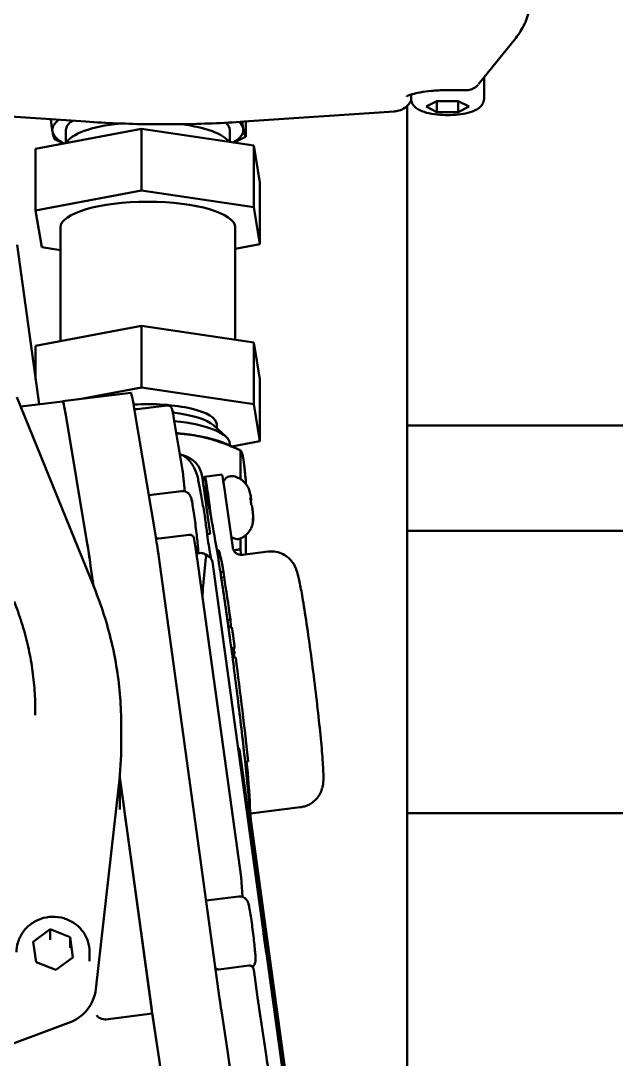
# Model space of a CAD drawing. Header units: inches. Extents: x 11 to 1621, y 11 to 1332.
# Drawn here: x 767.171 to 769.898, y 367.962 to 372.721 of the extents above; entities that cross this region are included whole.
import ezdxf

# ---------------------------------------------------------------- set-up
doc = ezdxf.new("R2010")
doc.units = ezdxf.units.IN
doc.header["$LTSCALE"] = 48
doc.header["$MEASUREMENT"] = 0
doc.layers.add('Visible (ANSI)', color=7, linetype='Continuous', lineweight=50)

msp = doc.modelspace()

# ---------------------------------------------------------------- linework, layer by layer
at = {"layer": 'Visible (ANSI)'}
for p, q in [((769.437419, 372.642251), (769.267752, 372.429999)), ((769.292661, 372.46116), (769.292661, 372.365701)), ((768.958016, 372.382902), (768.958016, 372.365701)), ((769.212614, 372.403465), (769.125338, 372.403465)), ((768.939929, 365.465099), (768.939929, 372.331054)), ((769.026913, 372.328051), (769.076126, 372.352972)), ((769.076126, 372.30313), (769.026913, 372.328051)), ((769.076126, 372.352972), (769.174551, 372.352972)), ((769.076126, 372.352972), (769.076126, 372.30313)), ((769.174551, 372.352972), (769.223764, 372.328051)), ((769.174551, 372.30313), (769.174551, 372.352972)), ((769.223764, 372.328051), (769.174551, 372.30313)), ((767.468887, 372.258895), (766.897063, 372.297968)), ((768.880608, 372.305892), (768.192813, 372.258895)), ((769.174551, 372.30313), (769.076126, 372.30313)), ((767.723748, 372.226476), (767.238706, 372.134918)), ((768.237471, 372.149442), (767.723748, 372.226476)), ((767.723748, 372.226476), (767.723748, 371.94341)), ((768.201937, 372.190419), (768.201937, 372.259518)), ((767.377429, 372.220456), (767.377429, 372.161104)), ((768.127429, 372.220456), (768.127429, 372.165943)), ((767.238706, 372.134918), (767.238706, 371.851852)), ((767.367434, 372.159217), (767.32758, 372.177883)), ((768.145879, 372.163177), (768.162516, 372.170969)), ((768.266152, 371.98085), (768.237471, 372.149442)), ((768.237471, 372.149442), (768.237471, 371.866376)), ((767.238706, 371.851852), (767.723748, 371.94341)), ((767.723748, 371.94341), (768.237471, 371.866376)), ((768.266152, 371.98085), (768.266152, 371.697783)), ((767.267387, 371.683259), (767.238706, 371.851852)), ((768.237471, 371.866376), (768.266152, 371.697783)), ((767.352429, 371.774818), (767.352429, 371.253633)), ((768.152429, 371.774818), (768.152429, 371.259443)), ((767.254265, 370.963476), (767.153721, 371.693809)), ((767.352429, 371.670507), (767.267387, 371.683259)), ((768.266152, 371.697783), (768.152429, 371.676317)), ((767.723748, 371.323725), (767.238706, 371.232166)), ((768.237471, 371.24669), (767.723748, 371.323725)), ((767.723748, 371.040658), (767.723748, 371.323725)), ((767.238706, 371.076491), (767.238706, 371.232166)), ((768.266152, 371.078098), (768.237471, 371.24669)), ((768.237471, 370.963624), (768.237471, 371.24669)), ((767.439735, 370.987047), (767.723748, 371.040658)), ((767.723748, 371.040658), (768.237471, 370.963624)), ((768.266152, 370.795032), (768.266152, 371.078098)), ((767.152941, 370.996969), (767.507792, 370.120764)), ((767.674592, 371.016616), (767.362326, 370.977301)), ((767.170763, 370.952963), (767.362321, 370.97708)), ((767.688683, 370.95404), (767.78728, 370.365356)), ((767.840561, 370.958149), (767.703945, 370.940949)), ((768.237471, 370.963624), (768.266152, 370.795032)), ((767.475208, 370.32463), (767.376412, 370.914504)), ((767.376417, 370.914725), (767.475014, 370.326042)), ((767.911484, 370.661586), (767.870654, 370.905367)), ((768.052775, 370.867749), (768.109473, 370.816124)), ((768.067879, 370.853996), (768.067879, 370.872066)), ((781.252429, 370.867092), (768.939929, 370.867092)), ((768.123554, 370.777229), (768.177279, 370.752066)), ((768.127429, 370.775414), (768.127429, 370.782604)), ((768.266152, 370.795032), (768.137424, 370.770733)), ((768.176841, 370.752239), (768.176841, 370.620691)), ((767.922417, 370.564066), (767.914748, 370.636951)), ((768.000893, 370.634883), (768.037266, 370.370674)), ((768.090817, 370.641684), (768.01275, 370.631855)), ((767.756962, 370.546369), (767.906776, 370.565231)), ((768.201937, 370.604721), (768.201937, 370.597644)), ((767.961987, 370.524643), (767.961988, 370.524641)), ((767.966325, 370.522118), (767.966326, 370.522113)), ((767.967771, 370.521213), (767.96777, 370.521218)), ((768.018831, 370.556725), (768.02227, 370.531744)), ((768.032421, 370.521651), (768.044802, 370.431722)), ((768.110488, 370.53148), (768.141362, 370.307212)), ((768.225371, 370.522292), (768.22383, 370.520592)), ((768.223995, 370.520774), (768.225371, 370.510781)), ((768.225371, 370.53013), (768.225371, 370.522292)), ((767.998506, 370.491294), (767.998508, 370.491282)), ((768.225371, 370.510781), (768.224963, 370.510517)), ((768.225371, 370.510781), (768.225371, 370.505743)), ((768.013465, 370.451223), (768.013465, 370.451224)), ((768.037266, 370.370674), (768.024006, 370.369004)), ((781.252429, 370.384129), (768.939929, 370.384129)), ((767.941665, 370.365274), (767.805048, 370.348074)), ((767.969251, 370.316684), (767.964712, 370.34378)), ((768.176841, 370.348424), (768.176841, 370.299096)), ((768.201937, 370.364626), (768.201937, 370.275708)), ((767.989045, 370.281787), (767.974953, 370.280013)), ((768.0775, 370.294674), (768.069129, 370.29362)), ((768.303338, 370.288474), (768.186238, 370.273731)), ((767.802696, 370.262626), (768.081147, 368.24)), ((768.179215, 368.796993), (767.97833, 370.256191)), ((768.042946, 370.25011), (768.042946, 370.250111)), ((768.048261, 370.241332), (768.27919, 368.563903)), ((767.49043, 370.223311), (767.502876, 370.132902)), ((767.502876, 370.132902), (767.490624, 370.2219)), ((768.085075, 370.193421), (768.099633, 370.195254)), ((768.101643, 370.171007), (768.099633, 370.195254)), ((768.088761, 370.169385), (768.101643, 370.171007)), ((768.117127, 369.974821), (768.131007, 369.976569)), ((768.121519, 369.943268), (768.13226, 369.944621)), ((768.136448, 369.942848), (768.121831, 369.941008)), ((768.13226, 369.944621), (768.131007, 369.976569)), ((768.149334, 369.846992), (768.134852, 369.845169)), ((768.149155, 369.845518), (768.135043, 369.843741)), ((768.148791, 369.829041), (768.137194, 369.827581)), ((768.149852, 369.821288), (768.138223, 369.819823)), ((768.149651, 369.819912), (768.138398, 369.818496)), ((768.154805, 369.803703), (768.140586, 369.801913)), ((768.148791, 369.829041), (768.149852, 369.821288)), ((767.236766, 369.561992), (767.236766, 369.53897)), ((767.630467, 369.492928), (767.630467, 369.40372)), ((768.173944, 369.372226), (768.507972, 366.945895)), ((768.198237, 369.324485), (768.211947, 369.326211)), ((767.622857, 369.243206), (767.62077, 369.224745)), ((767.623998, 369.106821), (767.623998, 369.257467)), ((767.623998, 369.253095), (767.768881, 368.200686)), ((767.64183, 369.123562), (767.623998, 369.253095)), ((767.514353, 368.283373), (767.619973, 369.217551)), ((767.623998, 369.106805), (767.623998, 369.106821)), ((767.649117, 369.070633), (767.64183, 369.123562)), ((768.450874, 369.116623), (768.222183, 369.087831)), ((784.752429, 369.090034), (768.939929, 369.090034)), ((767.65609, 369.01998), (767.649117, 369.070633)), ((768.225703, 369.048395), (768.559421, 366.624314)), ((767.77294, 368.1712), (767.65609, 369.01998)), ((768.186153, 368.705892), (768.181841, 368.773272)), ((768.01937, 368.688741), (768.168856, 368.707561)), ((767.227711, 368.500778), (767.305797, 368.558078)), ((767.305797, 368.558078), (767.39673, 368.522058)), ((767.305797, 368.558078), (767.305797, 368.509157)), ((767.39673, 368.522058), (767.409577, 368.428739)), ((767.39673, 368.522058), (767.39673, 368.473137)), ((767.240558, 368.407459), (767.227711, 368.500778)), ((767.409577, 368.428739), (767.331491, 368.371439)), ((767.485967, 368.411011), (767.485967, 368.453248)), ((768.295155, 368.447937), (768.295155, 368.447938)), ((768.295269, 368.447105), (768.376446, 367.857447)), ((767.331491, 368.371439), (767.240558, 368.407459)), ((768.214882, 368.39116), (768.078265, 368.37396)), ((768.256781, 368.233565), (768.239301, 368.360538)), ((768.089127, 368.184387), (768.116602, 368.001305)), ((767.559525, 368.144331), (767.77294, 368.1712)), ((767.804336, 367.96199), (767.77294, 368.1712)), ((767.776861, 368.145072), (767.804336, 367.96199)), ((768.295527, 367.971934), (768.268052, 368.155016)), ((766.44833, 367.779415), (767.389734, 368.128064)), ((767.389736, 368.128065), (766.473496, 367.788719))]:
    msp.add_line(p, q, dxfattribs=at)
for centre, major_axis, ratio, start_param, end_param in [((767.752429, 372.220456), (-0.4375, 0), 0.2923717, 5.90794783, 6.33288235), ((767.752429, 372.220456), (-0.375, 0), 0.2923717, 5.88345371, 6.28318531), ((767.752429, 372.147346), (-0.375, 0), 0.2923717, 5.05631678, 6.15175733), ((767.752429, 372.147346), (0.375, 0), 0.2923717, 0.17874197, 1.14563047), ((767.752429, 372.220456), (0.375, 0), 0.2923717, 0, 0.30986419), ((767.752429, 372.220456), (0.4375, 0), 0.2923717, 5.82124794, 6.33288235), ((767.752429, 372.220456), (0.4375, 0), 0.2923717, 0.04969704, 0.29353265), ((767.752429, 372.220456), (-0.4375, 0), 0.2923717, 0.04969704, 0.49812401), ((767.752429, 371.774818), (0.4, 0), 0.2923717, 0, 3.14159265), ((767.704099, 370.782245), (-0.029507, 0.23437), 0.03816217, 5.5303, 6.28318531), ((767.391833, 370.742931), (-0.029507, 0.23437), 0.03816217, 5.5303, 6.32624754), ((767.391828, 370.74271), (-0.029507, 0.23437), 0.03816217, 5.5303, 6.28318531), ((767.752429, 370.872066), (0.31545, 0), 0.2923717, 0, 1.77882341), ((767.752429, 370.839552), (0.31545, 0), 0.2923717, 0.31070576, 1.19894359), ((767.752429, 370.782604), (0.375, 0), 0.2923717, 0, 1.24108935), ((767.752429, 370.709494), (0.4375, 0), 0.2923717, 1.09689459, 1.26769907), ((767.752429, 370.709494), (0.4375, 0), 0.2923717, 0.55805947, 1.09689459), ((767.883793, 370.62014), (0.118112, -0.000333), 0.95718409, 0.13371759, 1.32391141), ((768.032421, 370.475608), (-0.019671, 0.156247), 0.03816217, 5.00670122, 6.64816147), ((768.110488, 370.485437), (-0.019671, 0.156247), 0.03816217, 5.00670122, 6.28318531), ((767.901731, 370.541982), (0.118112, -0.000333), 0.95718409, 0.13371759, 0.48261866), ((767.49043, 370.154247), (0.029507, -0.23437), 0.03816217, 1.86510857, 2.38870734), ((767.490624, 370.152835), (-0.029507, 0.23437), 0.03816217, 5.00670122, 5.5303), ((767.802696, 370.193561), (-0.029507, 0.23437), 0.03816217, 5.00670122, 5.5303), ((768.148402, 369.702031), (-0.075524, 0.599873), 0.03816217, 5.67285751, 6.1228984), ((768.142906, 369.673063), (-0.093439, 0.742173), 0.03816217, 5.12887427, 5.44303353), ((768.142906, 369.673063), (-0.06744, 0.535663), 0.03816217, 5.23285363, 5.2377325), ((768.142906, 369.673063), (0.073768, -0.585926), 0.03816217, 2.04274658, 2.04709), ((768.142717, 369.894801), (-0.006269, 0.048047), 0.03137288, 4.93485282, 6.28304414), ((768.142891, 369.893536), (-0.006271, 0.048366), 0.03096592, 3.41303215, 4.96033375), ((768.142891, 369.893536), (-0.006265, 0.048018), 0.03139061, 3.14145172, 3.38595435), ((768.142906, 369.673063), (-0.06744, 0.535663), 0.03816217, 4.95200191, 4.98402461), ((768.142906, 369.673063), (0.073768, -0.585926), 0.03816217, 1.78950346, 1.81861605), ((768.142906, 369.673063), (-0.093439, 0.742173), 0.03816217, 4.22130306, 4.88452817), ((765.819443, 369.40372), (1.811024, 0), 0.95630476, 6.17548253, 6.28318531), ((768.142906, 369.673063), (-0.06744, 0.535663), 0.03816217, 3.56428862, 4.00033502), ((768.142906, 369.673063), (0.073768, -0.585926), 0.03816217, 0.28490845, 0.93061681), ((767.427147, 369.263439), (0.19685, 0), 0.95630476, 6.17549849, 6.24104711), ((767.318644, 368.303609), (0.19685, 0), 0.95630476, 5.08187518, 6.17548253), ((767.318644, 368.303609), (0.19685, 0), 0.95630476, 5.08189114, 6.17548253), ((768.081147, 368.309064), (0.029507, -0.23437), 0.03816217, 5.00670122, 5.26850061), ((767.768881, 368.26975), (-0.029507, 0.23437), 0.03816217, 1.86510857, 2.12690796), ((767.557641, 368.160604), (-0.039099, 0.004612), 0.41312021, 0.03485209, 1.60564841), ((767.802146, 370.468851), (0.245067, 2.324549), 0.06659652, 3.14172747, 3.15720396), ((768.169803, 367.170121), (-0.196715, 1.562469), 0.03816217, 4.74490183, 5.26850061), ((767.857537, 367.130806), (0.196715, -1.562469), 0.03816217, 1.60330918, 2.12690796)]:
    msp.add_ellipse(centre, major_axis=major_axis, ratio=ratio, start_param=start_param, end_param=end_param, dxfattribs=at)
for points, knots in [([(769.504079, 372.819472), (769.504079, 372.80633), (769.503039, 372.79319), (769.498976, 372.767339), (769.495956, 372.754631), (769.488181, 372.72995), (769.48343, 372.717976), (769.472484, 372.694891), (769.466291, 372.683778), (769.452709, 372.662401), (769.44532, 372.652136), (769.437419, 372.642251)], [1.570796327, 1.570796327, 1.570796327, 1.570796327, 1.616714357, 1.616714357, 1.662632388, 1.662632388, 1.708550419, 1.708550419, 1.754468449, 1.754468449, 1.80038648, 1.80038648, 1.80038648, 1.80038648]), ([(769.265231, 372.427013), (769.259618, 372.420686), (769.253044, 372.415518), (769.237692, 372.407255), (769.228533, 372.404598), (769.217096, 372.403569), (769.214876, 372.403471), (769.212652, 372.403469)], [0.012856851, 0.012856851, 0.012856851, 0.012856851, 0.095704059, 0.095704059, 0.194298164, 0.194298164, 0.217931315, 0.217931315, 0.217931315, 0.217931315]), ([(768.938309, 372.374984), (768.938309, 372.374984), (768.938405, 372.375044), (768.939363, 372.375591), (768.941657, 372.376793), (768.949626, 372.380112), (768.956017, 372.382399), (768.973616, 372.387525), (768.985618, 372.390379), (769.014913, 372.395818), (769.032759, 372.398295), (769.072308, 372.402031), (769.094215, 372.403173), (769.119297, 372.403448), (769.122318, 372.403465), (769.125338, 372.403465)], [5.15097634, 5.15097634, 5.15097634, 5.15097634, 5.18524648, 5.18524648, 5.32439136, 5.32439136, 5.49970306, 5.49970306, 5.7173708, 5.7173708, 5.97072643, 5.97072643, 6.24559343, 6.24559343, 6.28318531, 6.28318531, 6.28318531, 6.28318531]), ([(768.958739, 372.357195), (768.956475, 372.352391), (768.953814, 372.347861), (768.945125, 372.33562), (768.938128, 372.328694), (768.921797, 372.317032), (768.912169, 372.312537), (768.895221, 372.307645), (768.88799, 372.306406), (768.880685, 372.305901)], [0.117692792, 0.117692792, 0.117692792, 0.117692792, 0.162538368, 0.162538368, 0.249090938, 0.249090938, 0.345762568, 0.345762568, 0.41358734, 0.41358734, 0.41358734, 0.41358734]), ([(768.958016, 372.365701), (768.958016, 372.359116), (768.959385, 372.352597), (768.96413, 372.340566), (768.967634, 372.335299), (768.97681, 372.324593), (768.982714, 372.320107), (769.000856, 372.308825), (769.013931, 372.304054), (769.043603, 372.296094), (769.060201, 372.293213), (769.093473, 372.289703), (769.109911, 372.288887), (769.142427, 372.288956), (769.158489, 372.289805), (769.18949, 372.293146), (769.204372, 372.295659), (769.232982, 372.302805), (769.246362, 372.307406), (769.26525, 372.318163), (769.271648, 372.322624), (769.280674, 372.332343), (769.283577, 372.33612), (769.289578, 372.346943), (769.292197, 372.354886), (769.292642, 372.36408), (769.292661, 372.36489), (769.292661, 372.365701)], [1.57079633, 1.57079633, 1.57079633, 1.57079633, 1.68559975, 1.68559975, 1.8163079, 1.8163079, 2.01024765, 2.01024765, 2.39914072, 2.39914072, 2.79535561, 2.79535561, 3.14878216, 3.14878216, 3.49480295, 3.49480295, 3.84856416, 3.84856416, 4.23810359, 4.23810359, 4.44725411, 4.44725411, 4.55166753, 4.55166753, 4.69826038, 4.69826038, 4.71238898, 4.71238898, 4.71238898, 4.71238898]), ([(768.192813, 372.258895), (768.14535, 372.255652), (768.09741, 372.253048), (768.000951, 372.249138), (767.952434, 372.247832), (767.855206, 372.246526), (767.806495, 372.246526), (767.709267, 372.247832), (767.660749, 372.249138), (767.564291, 372.253048), (767.51635, 372.255652), (767.468887, 372.258895)], [2.9120025, 2.9120025, 2.9120025, 2.9120025, 3.003838562, 3.003838562, 3.095674623, 3.095674623, 3.187510684, 3.187510684, 3.279346746, 3.279346746, 3.371182807, 3.371182807, 3.371182807, 3.371182807]), ([(767.703945, 370.940949), (767.701768, 370.940675), (767.69956, 370.940796), (767.695528, 370.94162), (767.693765, 370.942343), (767.691576, 370.943517), (767.690894, 370.943954), (767.690301, 370.944377)], [0.2943122405, 0.2943122405, 0.2943122405, 0.2943122405, 0.3072415284, 0.3072415284, 0.3214063354, 0.3214063354, 0.3294955489, 0.3294955489, 0.3294955489, 0.3294955489]), ([(767.840561, 370.958149), (767.842738, 370.958423), (767.844946, 370.958313), (767.849027, 370.957509), (767.850838, 370.956789), (767.854119, 370.955073), (767.855413, 370.954063), (767.857668, 370.952041), (767.858468, 370.951075), (767.859905, 370.949179), (767.860405, 370.948336), (767.861504, 370.946356), (767.861892, 370.945437), (767.863241, 370.942068), (767.863749, 370.940142), (767.86497, 370.935359), (767.865579, 370.932653), (767.866879, 370.926397), (767.867565, 370.922858), (767.869012, 370.914966), (767.869773, 370.910615), (767.870595, 370.90572), (767.870625, 370.905544), (767.870654, 370.905367)], [0.29431224, 0.29431224, 0.29431224, 0.29431224, 0.306943295, 0.306943295, 0.320830517, 0.320830517, 0.338279249, 0.338279249, 0.360354196, 0.360354196, 0.389285411, 0.389285411, 0.439293606, 0.439293606, 0.589870668, 0.589870668, 0.74044773, 0.74044773, 0.891024792, 0.891024792, 1.041601854, 1.041601854, 1.047197551, 1.047197551, 1.047197551, 1.047197551]), ([(767.982264, 370.622463), (767.978895, 370.638508), (767.973345, 370.655449), (767.959093, 370.684218), (767.947606, 370.700623), (767.929627, 370.717952), (767.922658, 370.723594), (767.914398, 370.728813), (767.913684, 370.729253), (767.912967, 370.729686)], [-0.489682279, -0.489682279, -0.489682279, -0.489682279, -0.367120166, -0.367120166, -0.236019592, -0.236019592, -0.172608456, -0.172608456, -0.166657058, -0.166657058, -0.166657058, -0.166657058]), ([(767.911484, 370.661586), (767.911807, 370.65966), (767.912157, 370.657382), (767.912824, 370.652726), (767.91315, 370.650326), (767.913746, 370.645685), (767.914027, 370.643385), (767.914447, 370.639739), (767.914606, 370.638305), (767.914748, 370.636951)], [0, 0, 0, 0, 0.0205497222, 0.0205497222, 0.0389993765, 0.0389993765, 0.0562851194, 0.0562851194, 0.0679170274, 0.0679170274, 0.0679170274, 0.0679170274]), ([(768.013355, 370.451869), (768.011127, 370.465143), (768.008931, 370.478037), (768.004577, 370.503236), (768.002419, 370.515528), (767.998181, 370.539263), (767.996101, 370.550707), (767.992024, 370.572724), (767.990026, 370.583296), (767.986114, 370.603553), (767.9842, 370.613237), (767.982327, 370.622475)], [5.240678203, 5.240678203, 5.240678203, 5.240678203, 5.295385138, 5.295385138, 5.350977941, 5.350977941, 5.406570745, 5.406570745, 5.462163549, 5.462163549, 5.517756353, 5.517756353, 5.517756353, 5.517756353]), ([(768.001756, 370.628616), (768.002969, 370.62823), (768.004036, 370.627763), (768.006791, 370.626321), (768.008085, 370.625312), (768.01034, 370.623289), (768.01114, 370.622324), (768.012577, 370.620428), (768.013078, 370.619585), (768.014176, 370.617604), (768.014565, 370.616685), (768.016003, 370.613094), (768.01653, 370.611021), (768.018175, 370.60442), (768.019189, 370.59957), (768.021911, 370.585202), (768.023704, 370.574651), (768.027454, 370.550794), (768.029396, 370.537664), (768.033297, 370.509836), (768.035255, 370.495159), (768.038233, 370.471719), (768.039308, 370.463013), (768.040335, 370.454431)], [0.31196526, 0.31196526, 0.31196526, 0.31196526, 0.32083052, 0.32083052, 0.33827925, 0.33827925, 0.3603542, 0.3603542, 0.38928541, 0.38928541, 0.43929361, 0.43929361, 0.60312506, 0.60312506, 0.84584862, 0.84584862, 1.18754593, 1.18754593, 1.51269525, 1.51269525, 1.83505365, 1.83505365, 2.0245603, 2.0245603, 2.0245603, 2.0245603]), ([(768.098823, 370.608078), (768.099025, 370.608659), (768.099257, 370.609284), (768.100606, 370.612627), (768.102095, 370.616217), (768.109012, 370.624242), (768.113018, 370.627975), (768.122787, 370.632737), (768.127368, 370.634144), (768.136274, 370.635105), (768.14051, 370.634837), (768.144403, 370.63404), (768.144567, 370.634005), (768.144731, 370.633969)], [6.5005523161, 6.5005523161, 6.5005523161, 6.5005523161, 6.5092006478, 6.5092006478, 6.5430739441, 6.5430739441, 6.5644995292, 6.5644995292, 6.5781743336, 6.5781743336, 6.5904537254, 6.5904537254, 6.5910001564, 6.5910001564, 6.5910001564, 6.5910001564]), ([(768.144731, 370.633969), (768.154999, 370.631729), (768.163617, 370.628138), (768.179764, 370.619424), (768.186098, 370.614259), (768.198549, 370.602666), (768.20249, 370.597148), (768.21103, 370.58451), (768.21288, 370.579923), (768.216895, 370.570598), (768.21775, 370.567627), (768.219412, 370.562129), (768.219916, 370.560103), (768.221125, 370.555091), (768.221622, 370.552642), (768.222594, 370.547643), (768.223039, 370.54517), (768.223929, 370.539975), (768.224371, 370.537264), (768.22497, 370.533448), (768.225122, 370.532465), (768.225275, 370.531466)], [0.307814849, 0.307814849, 0.307814849, 0.307814849, 0.321554887, 0.321554887, 0.339971352, 0.339971352, 0.369476303, 0.369476303, 0.425628655, 0.425628655, 0.515157893, 0.515157893, 0.623081861, 0.623081861, 0.813025848, 0.813025848, 1.002969835, 1.002969835, 1.192913821, 1.192913821, 1.257534783, 1.257534783, 1.257534783, 1.257534783]), ([(767.906776, 370.565231), (767.910994, 370.565762), (767.915274, 370.565568), (767.923233, 370.564065), (767.926795, 370.562697), (767.933401, 370.559339), (767.936031, 370.557313), (767.940888, 370.553007), (767.942546, 370.550919), (767.945408, 370.547018), (767.946324, 370.54539), (767.947977, 370.542271), (767.94854, 370.540963), (767.949841, 370.537766), (767.950322, 370.536269), (767.952636, 370.528704), (767.953688, 370.523355), (767.956811, 370.507001), (767.958664, 370.496045), (767.962413, 370.472003), (767.96427, 370.45934), (767.967967, 370.432752), (767.969805, 370.418861), (767.973303, 370.391091), (767.974963, 370.377219), (767.97795, 370.350784), (767.979275, 370.338233), (767.981471, 370.315524), (767.982334, 370.30543), (767.983336, 370.290888), (767.983612, 370.285694), (767.983711, 370.281115)], [0.29431224, 0.29431224, 0.29431224, 0.29431224, 0.30661669, 0.30661669, 0.32017032, 0.32017032, 0.33778198, 0.33778198, 0.3627798, 0.3627798, 0.39468187, 0.39468187, 0.43602715, 0.43602715, 0.51103072, 0.51103072, 0.8350979, 0.8350979, 1.20814969, 1.20814969, 1.53863082, 1.53863082, 1.86350487, 1.86350487, 2.18725683, 2.18725683, 2.51209796, 2.51209796, 2.84226455, 2.84226455, 3.08392657, 3.08392657, 3.08392657, 3.08392657]), ([(768.021677, 370.533618), (768.021197, 370.535164), (768.020569, 370.536685), (768.018627, 370.540215), (768.016705, 370.5426), (768.014261, 370.544651), (768.013746, 370.545038), (768.013202, 370.545407)], [0.2484197697, 0.2484197697, 0.2484197697, 0.2484197697, 0.2602014045, 0.2602014045, 0.2801992554, 0.2801992554, 0.2849744516, 0.2849744516, 0.2849744516, 0.2849744516]), ([(768.021698, 370.533624), (768.029404, 370.508609), (768.038844, 370.464766), (768.059901, 370.350228), (768.070841, 370.284858), (768.094078, 370.13571), (768.106362, 370.052076), (768.131075, 369.874785), (768.143501, 369.781172), (768.167249, 369.593364), (768.178567, 369.499203), (768.198958, 369.319807), (768.208027, 369.234606), (768.219336, 369.119134), (768.22275, 369.082359), (768.225706, 369.048355)], [0.5086244, 0.5086244, 0.5086244, 0.5086244, 0.88727339, 0.88727339, 1.20988222, 1.20988222, 1.53062599, 1.53062599, 1.85098195, 1.85098195, 2.17125306, 2.17125306, 2.49159387, 2.49159387, 2.65534906, 2.65534906, 2.65534906, 2.65534906]), ([(768.225482, 370.504225), (768.225033, 370.510572), (768.224368, 370.516736), (768.222979, 370.526824), (768.222274, 370.531221), (768.221443, 370.535665)], [-1.0674606037, -1.0674606037, -1.0674606037, -1.0674606037, -1.020663621, -1.020663621, -0.9863791819, -0.9863791819, -0.9863791819, -0.9863791819]), ([(768.221443, 370.535665), (768.223146, 370.535183), (768.224431, 370.53415), (768.225224, 370.531989), (768.225338, 370.531105), (768.225371, 370.53013)], [-1.1622365962, -1.1622365962, -1.1622365962, -1.1622365962, -1.111614758, -1.111614758, -1.0873376103, -1.0873376103, -1.0873376103, -1.0873376103]), ([(768.230381, 370.493426), (768.230124, 370.495234), (768.229531, 370.497195), (768.227792, 370.500692), (768.226724, 370.502417), (768.225482, 370.504225)], [-0.8620372825, -0.8620372825, -0.8620372825, -0.8620372825, -0.8219001622, -0.8219001622, -0.7918420458, -0.7918420458, -0.7918420458, -0.7918420458]), ([(768.23043, 370.493403), (768.230763, 370.490649), (768.231085, 370.487917), (768.2317, 370.482544), (768.231993, 370.479903), (768.232547, 370.474758), (768.232808, 370.472253), (768.23329, 370.467409), (768.233513, 370.465069), (768.233918, 370.460561), (768.234101, 370.458393), (768.234263, 370.456285)], [1.99633792, 1.99633792, 1.99633792, 1.99633792, 2.151306172, 2.151306172, 2.306274423, 2.306274423, 2.461242675, 2.461242675, 2.616210927, 2.616210927, 2.771179179, 2.771179179, 2.771179179, 2.771179179]), ([(768.041701, 370.255996), (768.040929, 370.259802), (768.040083, 370.264254), (768.037327, 370.279542), (768.035233, 370.292193), (768.030732, 370.321269), (768.028318, 370.33778), (768.023452, 370.372822), (768.020999, 370.39136), (768.017216, 370.421367), (768.015817, 370.432817), (768.014486, 370.444055)], [3.90768534, 3.90768534, 3.90768534, 3.90768534, 4.05872968, 4.05872968, 4.3677785, 4.3677785, 4.68425383, 4.68425383, 5.00250859, 5.00250859, 5.19859088, 5.19859088, 5.19859088, 5.19859088]), ([(768.233663, 370.422828), (768.233401, 370.421195), (768.233064, 370.419321), (768.232059, 370.414774), (768.231402, 370.412106), (768.229299, 370.405395), (768.22789, 370.401353), (768.222948, 370.390869), (768.219502, 370.384336), (768.209708, 370.37219), (768.205629, 370.367754), (768.195012, 370.358671), (768.188429, 370.354019), (768.18048, 370.350028)], [3.306107036, 3.306107036, 3.306107036, 3.306107036, 3.329366086, 3.329366086, 3.352625135, 3.352625135, 3.375884185, 3.375884185, 3.399143235, 3.399143235, 3.41077276, 3.41077276, 3.422402285, 3.422402285, 3.422402285, 3.422402285]), ([(768.233663, 370.422828), (768.233853, 370.42401), (768.233939, 370.425221), (768.233939, 370.428085), (768.23378, 370.429891), (768.233415, 370.43183)], [-1.0528090634, -1.0528090634, -1.0528090634, -1.0528090634, -1.0211974136, -1.0211974136, -0.9781499652, -0.9781499652, -0.9781499652, -0.9781499652]), ([(767.789288, 370.353147), (767.789368, 370.353072), (767.789449, 370.352998), (767.790706, 370.351868), (767.792045, 370.35093), (767.795211, 370.349261), (767.797121, 370.348599), (767.801026, 370.347883), (767.803068, 370.347825), (767.805048, 370.348074)], [0.1150190529, 0.1150190529, 0.1150190529, 0.1150190529, 0.1158838532, 0.1158838532, 0.128366178, 0.128366178, 0.1435569085, 0.1435569085, 0.1588652781, 0.1588652781, 0.1588652781, 0.1588652781]), ([(767.941665, 370.365274), (767.943093, 370.365454), (767.944549, 370.365477), (767.948087, 370.365142), (767.950186, 370.364593), (767.954032, 370.362888), (767.955831, 370.361717), (767.95892, 370.358917), (767.960256, 370.357242), (767.961709, 370.354714), (767.962095, 370.35392), (767.962618, 370.352668), (767.962797, 370.352187), (767.963172, 370.35108), (767.963338, 370.350493), (767.963655, 370.349282), (767.963793, 370.348669), (767.964193, 370.346767), (767.964443, 370.345388), (767.964712, 370.34378)], [0, 0, 0, 0, 0.010975094, 0.010975094, 0.027102763, 0.027102763, 0.043075129, 0.043075129, 0.058999395, 0.058999395, 0.065956471, 0.065956471, 0.070483148, 0.070483148, 0.077210851, 0.077210851, 0.08583324, 0.08583324, 0.102988348, 0.102988348, 0.102988348, 0.102988348]), ([(768.18048, 370.350028), (768.176696, 370.348128), (768.172114, 370.346657), (768.16318, 370.3456), (768.158926, 370.345823), (768.151014, 370.347366), (768.147478, 370.348748), (768.140902, 370.352133), (768.13829, 370.354169), (768.135596, 370.356582), (768.134969, 370.357189), (768.134403, 370.357767)], [3.4224022853, 3.4224022853, 3.4224022853, 3.4224022853, 3.4361870274, 3.4361870274, 3.4484632663, 3.4484632663, 3.4620455947, 3.4620455947, 3.4798251911, 3.4798251911, 3.4861361344, 3.4861361344, 3.4861361344, 3.4861361344]), ([(767.969251, 370.316684), (767.969804, 370.313382), (767.970372, 370.309903), (767.971534, 370.302625), (767.972127, 370.298825), (767.973333, 370.290942), (767.973945, 370.28686), (767.975184, 370.278456), (767.975809, 370.274134), (767.977067, 370.265295), (767.977699, 370.26078), (767.97833, 370.256191)], [1.047197551, 1.047197551, 1.047197551, 1.047197551, 1.151917306, 1.151917306, 1.256637061, 1.256637061, 1.361356817, 1.361356817, 1.466076572, 1.466076572, 1.570796327, 1.570796327, 1.570796327, 1.570796327]), ([(768.019158, 370.265764), (768.019312, 370.267516), (768.019064, 370.269252), (768.017746, 370.272654), (768.016656, 370.274242), (768.013523, 370.277333), (768.011374, 370.278682), (768.006351, 370.28083), (768.00345, 370.281535), (767.996723, 370.282356), (767.992842, 370.282265), (767.989045, 370.281787)], [-0.105142319, -0.105142319, -0.105142319, -0.105142319, -0.089381385, -0.089381385, -0.072679221, -0.072679221, -0.052145228, -0.052145228, -0.029180943, -0.029180943, -0.000000002, -0.000000002, -0.000000002, -0.000000002]), ([(768.144474, 370.296468), (768.146221, 370.29262), (768.148533, 370.289262), (768.154918, 370.282392), (768.159522, 370.279177), (768.171528, 370.274002), (768.179121, 370.272872), (768.186663, 370.273623), (768.186724, 370.273629), (768.186784, 370.273636)], [0.223258908, 0.223258908, 0.223258908, 0.223258908, 0.257033882, 0.257033882, 0.304762052, 0.304762052, 0.367743574, 0.367743574, 0.368252061, 0.368252061, 0.368252061, 0.368252061]), ([(768.303338, 370.288474), (768.316054, 370.290075), (768.328957, 370.289483), (768.352931, 370.284927), (768.363648, 370.280791), (768.383442, 370.270685), (768.391316, 370.264615), (768.405601, 370.251934), (768.410535, 370.245807), (768.418989, 370.23441), (768.421769, 370.229592), (768.426984, 370.219966), (768.428802, 370.215807), (768.433312, 370.204886), (768.434974, 370.199632), (768.438958, 370.186434), (768.440858, 370.178896), (768.444843, 370.161837), (768.446861, 370.152382), (768.451096, 370.131259), (768.453306, 370.119585), (768.457863, 370.094375), (768.460205, 370.080888), (768.468761, 370.029868), (768.475409, 369.987131), (768.488922, 369.89483), (768.495767, 369.845537), (768.50911, 369.744571), (768.515608, 369.692938), (768.527648, 369.592198), (768.533188, 369.543114), (768.542789, 369.45206), (768.546838, 369.410173), (768.553092, 369.336778), (768.555252, 369.305814), (768.556896, 369.265683), (768.557214, 369.253265), (768.556214, 369.232341), (768.556165, 369.225665), (768.55242, 369.208483), (768.551548, 369.204922), (768.5482, 369.194163), (768.545553, 369.18608), (768.533198, 369.165286), (768.525372, 369.153738), (768.500141, 369.133679), (768.486773, 369.125778), (768.464409, 369.118938), (768.457682, 369.11748), (768.450874, 369.116623)], [0.29431224, 0.29431224, 0.29431224, 0.29431224, 0.30666377, 0.30666377, 0.32026507, 0.32026507, 0.33783211, 0.33783211, 0.36196368, 0.36196368, 0.39203195, 0.39203195, 0.43325335, 0.43325335, 0.5157432, 0.5157432, 0.64419254, 0.64419254, 0.77750479, 0.77750479, 0.91253003, 0.91253003, 1.04474135, 1.04474135, 1.37981167, 1.37981167, 1.70518787, 1.70518787, 2.0284367, 2.0284367, 2.35169441, 2.35169441, 2.67708643, 2.67708643, 3.01166308, 3.01166308, 3.2208932, 3.2208932, 3.32839905, 3.32839905, 3.35220865, 3.35220865, 3.38690893, 3.38690893, 3.41269793, 3.41269793, 3.42929237, 3.42929237, 3.43590489, 3.43590489, 3.43590489, 3.43590489]), ([(768.019158, 370.265764), (768.019014, 370.264121), (768.018867, 370.262476), (768.014951, 370.219098), (768.009813, 370.175895), (768.004595, 370.114413), (768.003343, 370.096461), (768.002809, 370.078501)], [3.251544281, 3.251544281, 3.251544281, 3.251544281, 3.265356649, 3.265356649, 3.615248785, 3.615248785, 3.75880488, 3.75880488, 3.75880488, 3.75880488]), ([(768.018722, 370.274751), (768.027657, 370.269511), (768.03489, 370.264026), (768.042125, 370.25558), (768.043781, 370.253298), (768.046613, 370.24797), (768.047783, 370.244818), (768.04826, 370.241353)], [0, 0, 0, 0, 0.104184, 0.104184, 0.139024595, 0.139024595, 0.175138728, 0.175138728, 0.175138728, 0.175138728]), ([(768.186238, 370.273731), (768.185646, 370.273657), (768.185051, 370.273596), (768.183863, 370.273502), (768.18327, 370.273469), (768.182087, 370.273431), (768.181497, 370.273426), (768.180327, 370.273442), (768.179745, 370.273463), (768.178595, 370.273531), (768.178025, 370.273578), (768.177463, 370.273636)], [0.29431224046, 0.29431224046, 0.29431224046, 0.29431224046, 0.29609019162, 0.29609019162, 0.29786814279, 0.29786814279, 0.29964609395, 0.29964609395, 0.30142404511, 0.30142404511, 0.30320199628, 0.30320199628, 0.30320199628, 0.30320199628]), ([(767.630467, 369.492928), (767.630467, 369.535764), (767.628811, 369.578599), (767.622197, 369.664034), (767.617238, 369.706633), (767.604047, 369.791359), (767.595815, 369.833485), (767.576122, 369.917033), (767.564662, 369.958455), (767.538579, 370.040365), (767.523955, 370.080854), (767.507792, 370.120764)], [4.581489286, 4.581489286, 4.581489286, 4.581489286, 4.655389719, 4.655389719, 4.729290152, 4.729290152, 4.803190584, 4.803190584, 4.877091017, 4.877091017, 4.950991449, 4.950991449, 4.950991449, 4.950991449]), ([(767.236766, 369.561992), (767.236766, 369.595987), (767.235452, 369.629982), (767.230203, 369.697775), (767.226269, 369.731573), (767.215806, 369.798779), (767.209277, 369.832187), (767.193665, 369.898419), (767.184583, 369.931244), (767.163923, 369.996124), (767.152344, 370.02818), (767.139554, 370.059762)], [4.581489286, 4.581489286, 4.581489286, 4.581489286, 4.655389719, 4.655389719, 4.729290152, 4.729290152, 4.803190584, 4.803190584, 4.877091017, 4.877091017, 4.950991449, 4.950991449, 4.950991449, 4.950991449]), ([(768.145312, 369.845034), (768.145312, 369.845033), (768.145312, 369.845031), (768.145952, 369.840904), (768.146537, 369.837371), (768.14752, 369.83194), (768.14792, 369.830025), (768.148211, 369.828968)], [0.000445017384, 0.000445017384, 0.000445017384, 0.000445017384, 0.000445143154, 0.000445143154, 0.000806642569, 0.000806642569, 0.001163525541, 0.001163525541, 0.001163525541, 0.001163525541]), ([(768.149651, 369.819912), (768.149728, 369.819922), (768.149783, 369.820095), (768.149837, 369.820651), (768.149849, 369.820936), (768.149852, 369.821288)], [0.001659088527, 0.001659088527, 0.001659088527, 0.001659088527, 0.001825253195, 0.001825253195, 0.001931919666, 0.001931919666, 0.001931919666, 0.001931919666]), ([(768.164934, 369.393838), (768.167426, 369.390927), (768.169426, 369.387403), (768.172434, 369.379932), (768.173424, 369.375978), (768.173944, 369.372226)], [-0.1648655594, -0.1648655594, -0.1648655594, -0.1648655594, -0.1347715801, -0.1347715801, -0.1046343785, -0.1046343785, -0.1046343785, -0.1046343785]), ([(768.225706, 369.048355), (768.225739, 369.047977), (768.225639, 369.047585), (768.225117, 369.046697), (768.224631, 369.046196), (768.222932, 369.044959), (768.221491, 369.044223), (768.219497, 369.043479), (768.219357, 369.043428), (768.219216, 369.043377)], [0.0027956339, 0.0027956339, 0.0027956339, 0.0027956339, 0.0145769195, 0.0145769195, 0.0289112975, 0.0289112975, 0.04993836, 0.04993836, 0.0514957809, 0.0514957809, 0.0514957809, 0.0514957809]), ([(768.179215, 368.796993), (768.179519, 368.794788), (768.179825, 368.792446), (768.180387, 368.787911), (768.180652, 368.78566), (768.181116, 368.781457), (768.181321, 368.779457), (768.181638, 368.776041), (768.181758, 368.77457), (768.181841, 368.773272)], [0, 0, 0, 0, 0.0176547355, 0.0176547355, 0.0348599518, 0.0348599518, 0.05213259, 0.05213259, 0.0681992558, 0.0681992558, 0.0681992558, 0.0681992558]), ([(768.168856, 368.707561), (768.173074, 368.708092), (768.177354, 368.707899), (768.185313, 368.706395), (768.188875, 368.705027), (768.195481, 368.701669), (768.198112, 368.699644), (768.202968, 368.695338), (768.204626, 368.693249), (768.207489, 368.689348), (768.208404, 368.68772), (768.210057, 368.684601), (768.21062, 368.683293), (768.211922, 368.680096), (768.212402, 368.678599), (768.214717, 368.671034), (768.215768, 368.665686), (768.218891, 368.649332), (768.220745, 368.638375), (768.224493, 368.614333), (768.22635, 368.60167), (768.230047, 368.575083), (768.231885, 368.561191), (768.235383, 368.533422), (768.237043, 368.519549), (768.24003, 368.493114), (768.241355, 368.480563), (768.243551, 368.457855), (768.244414, 368.447761), (768.245621, 368.430236), (768.246003, 368.423763), (768.245703, 368.414684), (768.245715, 368.41261), (768.244691, 368.407226), (768.244455, 368.406122), (768.243527, 368.402744), (768.242805, 368.400198), (768.23914, 368.393339), (768.236831, 368.389442), (768.231785, 368.385027)], [0.29431224, 0.29431224, 0.29431224, 0.29431224, 0.30661669, 0.30661669, 0.32017032, 0.32017032, 0.33778198, 0.33778198, 0.3627798, 0.3627798, 0.39468187, 0.39468187, 0.43602715, 0.43602715, 0.51103072, 0.51103072, 0.8350979, 0.8350979, 1.20814969, 1.20814969, 1.53863082, 1.53863082, 1.86350487, 1.86350487, 2.18725683, 2.18725683, 2.51209796, 2.51209796, 2.84226455, 2.84226455, 3.20119576, 3.20119576, 3.31855033, 3.31855033, 3.34420768, 3.34420768, 3.38203533, 3.38203533, 3.41015967, 3.41015967, 3.41015967, 3.41015967]), ([(767.485967, 368.453248), (767.485967, 368.47036), (767.483131, 368.487467), (767.472094, 368.519977), (767.463875, 368.535366), (767.442869, 368.562967), (767.430042, 368.575141), (767.401032, 368.59508), (767.384818, 368.602792), (767.350625, 368.612945), (767.332638, 368.615342), (767.296742, 368.614527), (767.278838, 368.6113), (767.245001, 368.599511), (767.229065, 368.590967), (767.200867, 368.569432), (767.188579, 368.556483), (767.168948, 368.527534), (767.161555, 368.511577), (767.153223, 368.481318), (767.151321, 368.467284), (767.151321, 368.453248)], [4.58148929, 4.58148929, 4.58148929, 4.58148929, 4.89541202, 4.89541202, 5.21063857, 5.21063857, 5.52910284, 5.52910284, 5.85122862, 5.85122862, 6.17601846, 6.17601846, 6.50167162, 6.50167162, 6.82616586, 6.82616586, 7.14774785, 7.14774785, 7.4655862, 7.4655862, 7.72308194, 7.72308194, 7.72308194, 7.72308194]), ([(768.293613, 368.458551), (768.292797, 368.463956), (768.291968, 368.469561), (768.290293, 368.481098), (768.289447, 368.487029), (768.28775, 368.499145), (768.286899, 368.505329), (768.285201, 368.517873), (768.284355, 368.524232), (768.282677, 368.537047), (768.281846, 368.543503), (768.281028, 368.549966)], [4.435361612, 4.435361612, 4.435361612, 4.435361612, 4.546172559, 4.546172559, 4.656983507, 4.656983507, 4.767794454, 4.767794454, 4.878605402, 4.878605402, 4.989416349, 4.989416349, 4.989416349, 4.989416349]), ([(768.06193, 368.379592), (768.062178, 368.37934), (768.062435, 368.379094), (768.063865, 368.377798), (768.065194, 368.37686), (768.068342, 368.375183), (768.070245, 368.374512), (768.074176, 368.37377), (768.076253, 368.373707), (768.078265, 368.37396)], [0.1897815324, 0.1897815324, 0.1897815324, 0.1897815324, 0.1925974349, 0.1925974349, 0.2050211085, 0.2050211085, 0.2201860812, 0.2201860812, 0.235746822, 0.235746822, 0.235746822, 0.235746822]), ([(768.214882, 368.39116), (768.21631, 368.39134), (768.217766, 368.391362), (768.221304, 368.391028), (768.223403, 368.390479), (768.227249, 368.388774), (768.229048, 368.387603), (768.232137, 368.384803), (768.233473, 368.383128), (768.234926, 368.3806), (768.235312, 368.379806), (768.235835, 368.378554), (768.236014, 368.378073), (768.236389, 368.376966), (768.236555, 368.376379), (768.236872, 368.375168), (768.23701, 368.374554), (768.237535, 368.372063), (768.237907, 368.369892), (768.238635, 368.365236), (768.238971, 368.362936), (768.239301, 368.360538)], [0, 0, 0, 0, 0.010975094, 0.010975094, 0.027102763, 0.027102763, 0.043075129, 0.043075129, 0.058999395, 0.058999395, 0.065956471, 0.065956471, 0.070483148, 0.070483148, 0.077210851, 0.077210851, 0.08583324, 0.08583324, 0.110985465, 0.110985465, 0.130190003, 0.130190003, 0.130190003, 0.130190003]), ([(768.268052, 368.155016), (768.267318, 368.159905), (768.266579, 368.164876), (768.265093, 368.174965), (768.264346, 368.180084), (768.262844, 368.190457), (768.26209, 368.19571), (768.260578, 368.206338), (768.25982, 368.211711), (768.258302, 368.222563), (768.257541, 368.228042), (768.256781, 368.233565)], [4.450589593, 4.450589593, 4.450589593, 4.450589593, 4.50294947, 4.50294947, 4.555309348, 4.555309348, 4.607669225, 4.607669225, 4.660029103, 4.660029103, 4.71238898, 4.71238898, 4.71238898, 4.71238898]), ([(768.295527, 367.971934), (768.30203, 367.928601), (768.308623, 367.883845), (768.32192, 367.791974), (768.328624, 367.74486), (768.342067, 367.648789), (768.348807, 367.599832), (768.362249, 367.50061), (768.368952, 367.450345), (768.382247, 367.349057), (768.388839, 367.298035), (768.39534, 367.246912)], [1.308996939, 1.308996939, 1.308996939, 1.308996939, 1.413716694, 1.413716694, 1.518436449, 1.518436449, 1.623156204, 1.623156204, 1.727875959, 1.727875959, 1.832595715, 1.832595715, 1.832595715, 1.832595715])]:
    msp.add_open_spline(points, degree=3, knots=knots, dxfattribs=at)
for points in [[(769.212651, 372.403466), (769.212629, 372.403466), (769.212606, 372.403466), (769.212583, 372.403466)], [(768.880683, 372.305898), (768.880651, 372.305895), (768.880618, 372.305893), (768.880585, 372.305891)], [(767.899387, 370.733816), (767.904066, 370.732719), (767.9086, 370.731329), (767.912967, 370.729686)], [(768.013465, 370.451223), (768.013863, 370.44885), (768.014202, 370.446458), (768.014486, 370.444055)], [(768.233415, 370.43183), (768.234493, 370.439886), (768.234811, 370.448628), (768.234257, 370.456284)], [(768.234408, 370.442701), (768.234757, 370.43643), (768.234557, 370.429966), (768.233821, 370.424188)], [(768.009324, 370.279557), (768.012605, 370.278099), (768.015745, 370.276497), (768.018722, 370.274751)], [(768.144474, 370.296468), (768.142971, 370.299926), (768.141839, 370.303753), (768.141362, 370.307212)], [(768.048261, 370.241332), (768.04826, 370.241339), (768.048259, 370.241346), (768.048258, 370.241353)], [(768.279339, 368.562822), (768.279928, 368.558546), (768.280485, 368.554254), (768.281028, 368.549966)], [(768.293613, 368.458551), (768.294157, 368.454944), (768.294678, 368.451406), (768.295155, 368.447938)]]:
    msp.add_open_spline(points, degree=3, dxfattribs=at)
for points, weights in [([(767.315469, 372.214101), (767.311937, 372.234868), (767.308212, 372.269874)], [1, 1.02268669042, 1.01825242361]), ([(768.184892, 372.25836), (768.187164, 372.239888), (768.189389, 372.22681)], [1.01775874874, 1.01416833635, 1]), ([(768.189389, 372.22681), (768.195213, 372.192578), (768.201937, 372.190419)], [1, 1.0379548493, 1]), ([(767.32758, 372.177883), (767.321116, 372.180911), (767.315469, 372.214101)], [1.00231790104, 1.03675816856, 1]), ([(768.201937, 372.190419), (768.181793, 372.179997), (768.162516, 372.170969)], [1, 1.00651954935, 1.0107993573]), ([(767.952087, 370.82331), (767.917956, 370.828428), (767.883297, 370.829883)], [1, 1.01210999607, 1.01649228369]), ([(768.176841, 370.752239), (768.056396, 370.807669), (767.952087, 370.82331)], [1, 1.0379548493, 1]), ([(768.189389, 370.715848), (768.183566, 370.75008), (768.176841, 370.752239)], [1, 1.0379548493, 1]), ([(768.201937, 370.604721), (768.195213, 370.681617), (768.189389, 370.715848)], [1, 1.0379548493, 1]), ([(768.145394, 370.294585), (768.160853, 370.296533), (768.176841, 370.299096)], [1.00850166613, 1.00487767578, 1]), ([(768.176841, 370.299096), (768.178027, 370.285538), (768.179162, 370.273498)], [1, 1.00648903575, 1.01075924646])]:
    msp.add_rational_spline(points, weights, degree=2, dxfattribs=at)

doc.saveas('drawing.dxf')
